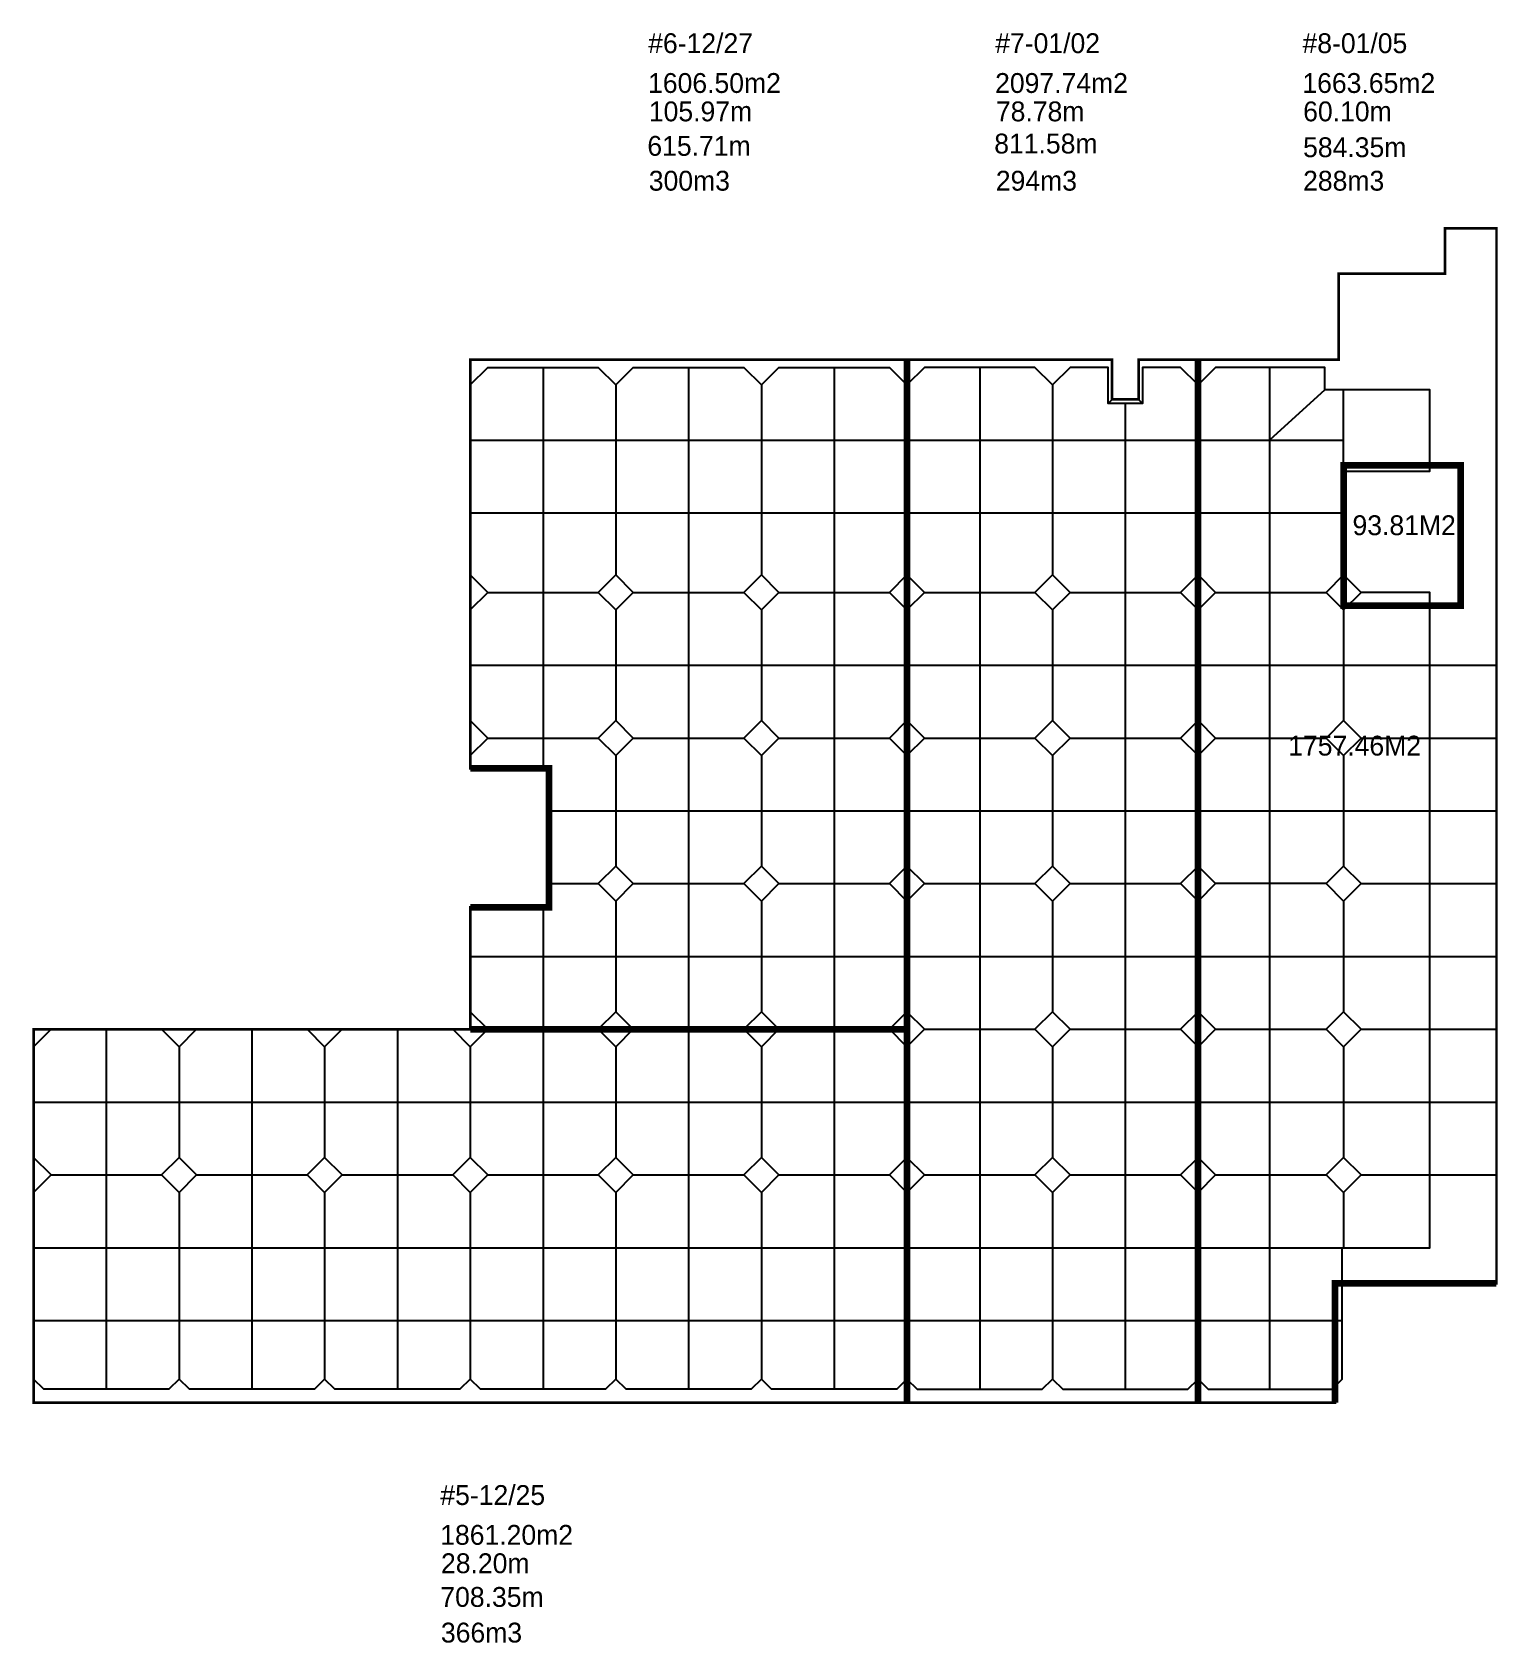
# Model space of a CAD drawing. Header units: millimetres. Extents: x -552870 to 1405794, y -1345622 to 197746.
# Drawn here: x -157770 to -46870, y -1114956 to -993293 of the extents above; entities that cross this region are included whole.
import ezdxf

# ---------------------------------------------------------------- set-up
doc = ezdxf.new("R2010")
doc.units = ezdxf.units.MM
doc.header["$LTSCALE"] = 1000
doc.header["$MEASUREMENT"] = 0
doc.layers.get('0').update_dxf_attribs({"linetype": 'CONTINUOUS'})
doc.styles.add('나눔바른고딕', font='')
doc.styles.get('나눔바른고딕').set_extended_font_data('나눔바른고딕')

msp = doc.modelspace()

# ---------------------------------------------------------------- linework, layer by layer
at = {"color": 2, "ltscale": 10000, "const_width": 200}
for points in [[(-47119.9, -1087806.6), (-47119.9, -1008109.5), (-51004.9, -1008109.5), (-51004.9, -1011524.5), (-59044.9, -1011524.5), (-59044.9, -1018034.5), (-69669.9, -1018034.5), (-69669.9, -1096809.5), (-59319.9, -1096809.5), (-59319.9, -1087809.5), (-47119.9, -1087806.6)], [(-91669.9, -1057609.5), (-91669.9, -1018034.5), (-124669.9, -1018034.5), (-124669.9, -1048909.5), (-118719.9, -1048909.5), (-118719.9, -1059409.5), (-124669.9, -1059409.5), (-124669.9, -1068609.5), (-91669.9, -1068609.5), (-91669.9, -1057609.5)], [(-91669.9, -1018034.5), (-76169.9, -1018034.5), (-76169.9, -1021034.5), (-74169.9, -1021034.5), (-74169.9, -1018034.5), (-69669.9, -1018034.5), (-69669.9, -1096809.5), (-91669.9, -1096809.5), (-91669.9, -1018034.5)], [(-58669.9, -1026009.5), (-58669.9, -1036609.5), (-49819.9, -1036609.5), (-49819.9, -1026009.5), (-58669.9, -1026009.5)], [(-157669.9, -1068609.5), (-157669.9, -1096809.5), (-91669.9, -1096809.5), (-91669.9, -1068609.5), (-157669.9, -1068609.5)]]:
    msp.add_lwpolyline(points, dxfattribs=at)
at = {"color": 1, "ltscale": 10000, "const_width": 500}
for points in [[(-124669.9, -1068609.5), (-91669.9, -1068609.5), (-91669.9, -1018034.5)], [(-69669.9, -1018109.5), (-69669.9, -1096809.5)], [(-124669.9, -1048909.5), (-118719.9, -1048909.5), (-118719.9, -1059409.5), (-124669.9, -1059409.5)], [(-91669.9, -1068609.5), (-91669.9, -1096759.5), (-91669.9, -1096809.5)], [(-47119.9, -1087806.6), (-59319.9, -1087809.5), (-59319.9, -1096809.5)]]:
    msp.add_lwpolyline(points, dxfattribs=at)
at = {"color": 114, "ltscale": 10000, "true_color": 0x139b48}
for points in [[(-124669.9, -1048909.5), (-124669.9, -1047933.7), (-123345.6, -1046609.5), (-124669.9, -1045285.2), (-124669.9, -1036933.7), (-123345.6, -1035609.5), (-124669.9, -1034285.2), (-124669.9, -1019933.7), (-123345.6, -1018609.5), (-114994.2, -1018609.5), (-113669.9, -1019933.7), (-112345.6, -1018609.5), (-103994.2, -1018609.5), (-102669.9, -1019933.7), (-101345.6, -1018609.5), (-92994.2, -1018609.5), (-91669.9, -1019933.7)], [(-119169.9, -1018609.5), (-119169.9, -1048909.5)], [(-108169.9, -1018609.5), (-108169.9, -1068609.5)], [(-97169.9, -1018609.5), (-97169.9, -1068609.5)], [(-69669.9, -1019933.7), (-70994.2, -1018609.5), (-73869.9, -1018609.5), (-73869.9, -1021334.5), (-76469.9, -1021334.5), (-76469.9, -1018609.5), (-79345.6, -1018609.5), (-80669.9, -1019933.7), (-81994.2, -1018609.5), (-90345.6, -1018609.5), (-91669.9, -1019933.7), (-91669.9, -1034285.2), (-90345.6, -1035609.5), (-91669.9, -1036933.7), (-91669.9, -1045285.2), (-90345.6, -1046609.5), (-91669.9, -1047933.7), (-91669.9, -1056285.2), (-90345.6, -1057609.5), (-91669.9, -1058933.7), (-91669.9, -1067285.2), (-90345.6, -1068609.5), (-91669.9, -1069933.7), (-91669.9, -1078285.2), (-90345.6, -1079609.5), (-91669.9, -1080933.7), (-91669.9, -1095035.2), (-90895.6, -1095809.5), (-81444.2, -1095809.5), (-80669.9, -1095035.2), (-79895.6, -1095809.5), (-70444.2, -1095809.5), (-69669.9, -1095035.2)], [(-86169.9, -1018609.5), (-86169.9, -1095809.5)], [(-52144.9, -1057609.5), (-52144.9, -1035609.5), (-57345.6, -1035609.5), (-58669.9, -1034285.2), (-58669.9, -1026459.5), (-52144.9, -1026459.5), (-52144.9, -1020309.5), (-60094.2, -1020309.5), (-60094.2, -1018609.5), (-68345.6, -1018609.5), (-69669.9, -1019933.7), (-69669.9, -1034285.2), (-68345.6, -1035609.5), (-69669.9, -1036933.7), (-69669.9, -1045285.2), (-68345.6, -1046609.5), (-69669.9, -1047933.7), (-69669.9, -1056285.2), (-68345.6, -1057609.5), (-69669.9, -1058933.7), (-69669.9, -1067285.2), (-68345.6, -1068609.5), (-69669.9, -1069933.7), (-69669.9, -1078285.2), (-68345.6, -1079609.5), (-69669.9, -1080933.7), (-69669.9, -1095035.2), (-68895.6, -1095809.5), (-59544.2, -1095809.5), (-58769.9, -1095035.2), (-58769.9, -1085109.5), (-52144.9, -1085109.5), (-52144.9, -1057609.5)], [(-64269.9, -1018609.5), (-64269.9, -1057609.5), (-64269.9, -1095809.5)], [(-113669.9, -1019933.7), (-113669.9, -1034285.2)], [(-102669.9, -1019933.7), (-102669.9, -1034285.2)], [(-80669.9, -1019933.7), (-80669.9, -1034285.2)], [(-60094.2, -1020309.5), (-64269.9, -1024109.5)], [(-58669.9, -1026459.5), (-58669.9, -1020309.5)], [(-76169.9, -1021034.5), (-76469.9, -1021334.5)], [(-75169.9, -1021334.5), (-75169.9, -1095809.5)], [(-74169.9, -1021034.5), (-73869.9, -1021334.5)], [(-124669.9, -1024109.5), (-91669.9, -1024109.5)], [(-91669.9, -1024109.5), (-69669.9, -1024109.5)], [(-69669.9, -1024109.5), (-58669.9, -1024109.5)], [(-124669.9, -1029609.5), (-91669.9, -1029609.5)], [(-91669.9, -1029609.5), (-69669.9, -1029609.5)], [(-69669.9, -1029609.5), (-58669.9, -1029609.5)], [(-113669.9, -1034285.2), (-114994.2, -1035609.5), (-113669.9, -1036933.7), (-112345.6, -1035609.5), (-113669.9, -1034285.2)], [(-102669.9, -1034285.2), (-103994.2, -1035609.5), (-102669.9, -1036933.7), (-101345.6, -1035609.5), (-102669.9, -1034285.2)], [(-91669.9, -1034285.2), (-92994.2, -1035609.5), (-91669.9, -1036933.7)], [(-80669.9, -1034285.2), (-81994.2, -1035609.5), (-80669.9, -1036933.7), (-79345.6, -1035609.5), (-80669.9, -1034285.2)], [(-69669.9, -1034285.2), (-70994.2, -1035609.5), (-69669.9, -1036933.7)], [(-58669.9, -1034285.2), (-59994.2, -1035609.5), (-58669.9, -1036933.7), (-57345.6, -1035609.5)], [(-123345.6, -1035609.5), (-114994.2, -1035609.5)], [(-112345.6, -1035609.5), (-103994.2, -1035609.5)], [(-101345.6, -1035609.5), (-92994.2, -1035609.5)], [(-90345.6, -1035609.5), (-81994.2, -1035609.5)], [(-79345.6, -1035609.5), (-70994.2, -1035609.5)], [(-68345.6, -1035609.5), (-59994.2, -1035609.5)], [(-113669.9, -1036933.7), (-113669.9, -1045285.2)], [(-102669.9, -1036933.7), (-102669.9, -1045285.2)], [(-80669.9, -1036933.7), (-80669.9, -1045285.2)], [(-58669.9, -1036933.7), (-58669.9, -1045285.2)], [(-124669.9, -1041109.5), (-91669.9, -1041109.5)], [(-91669.9, -1041109.5), (-69669.9, -1041109.5)], [(-69669.9, -1041109.5), (-47119.9, -1041109.5)], [(-113669.9, -1045285.2), (-114994.2, -1046609.5), (-113669.9, -1047933.7), (-112345.6, -1046609.5), (-113669.9, -1045285.2)], [(-102669.9, -1045285.2), (-103994.2, -1046609.5), (-102669.9, -1047933.7), (-101345.6, -1046609.5), (-102669.9, -1045285.2)], [(-91669.9, -1045285.2), (-92994.2, -1046609.5), (-91669.9, -1047933.7)], [(-80669.9, -1045285.2), (-81994.2, -1046609.5), (-80669.9, -1047933.7), (-79345.6, -1046609.5), (-80669.9, -1045285.2)], [(-69669.9, -1045285.2), (-70994.2, -1046609.5), (-69669.9, -1047933.7)], [(-58669.9, -1045285.2), (-59994.2, -1046609.5), (-58669.9, -1047933.7), (-57345.6, -1046609.5), (-58669.9, -1045285.2)], [(-123345.6, -1046609.5), (-114994.2, -1046609.5)], [(-112345.6, -1046609.5), (-103994.2, -1046609.5)], [(-101345.6, -1046609.5), (-92994.2, -1046609.5)], [(-90345.6, -1046609.5), (-81994.2, -1046609.5)], [(-79345.6, -1046609.5), (-70994.2, -1046609.5)], [(-68345.6, -1046609.5), (-59994.2, -1046609.5)], [(-57345.6, -1046609.5), (-47119.9, -1046609.5)], [(-113669.9, -1047933.7), (-113669.9, -1056285.2)], [(-102669.9, -1047933.7), (-102669.9, -1056285.2)], [(-80669.9, -1047933.7), (-80669.9, -1056285.2)], [(-58669.9, -1047933.7), (-58669.9, -1056285.2)], [(-118719.9, -1052109.5), (-91669.9, -1052109.5)], [(-91669.9, -1052109.5), (-69669.9, -1052109.5)], [(-69669.9, -1052109.5), (-47119.9, -1052109.5)], [(-113669.9, -1056285.2), (-114994.2, -1057609.5), (-113669.9, -1058933.7), (-112345.6, -1057609.5), (-113669.9, -1056285.2)], [(-102669.9, -1056285.2), (-103994.2, -1057609.5), (-102669.9, -1058933.7), (-101345.6, -1057609.5), (-102669.9, -1056285.2)], [(-91669.9, -1056285.2), (-92994.2, -1057609.5), (-91669.9, -1058933.7)], [(-80669.9, -1056285.2), (-81994.2, -1057609.5), (-80669.9, -1058933.7), (-79345.6, -1057609.5), (-80669.9, -1056285.2)], [(-69669.9, -1056285.2), (-70994.2, -1057609.5), (-69669.9, -1058933.7)], [(-58669.9, -1056285.2), (-59994.2, -1057609.5), (-58669.9, -1058933.7), (-57345.6, -1057609.5), (-58669.9, -1056285.2)], [(-118719.9, -1057609.5), (-114994.2, -1057609.5)], [(-112345.6, -1057609.5), (-103994.2, -1057609.5)], [(-101345.6, -1057609.5), (-92994.2, -1057609.5)], [(-90345.6, -1057609.5), (-81994.2, -1057609.5)], [(-79345.6, -1057609.5), (-70994.2, -1057609.5)], [(-59994.2, -1057609.5), (-68345.6, -1057609.5)], [(-57345.6, -1057609.5), (-47119.9, -1057609.5)], [(-91669.9, -1067285.2), (-92994.2, -1068609.5), (-101345.6, -1068609.5), (-102669.9, -1067285.2), (-103994.2, -1068609.5), (-112345.6, -1068609.5), (-113669.9, -1067285.2), (-114994.2, -1068609.5), (-123345.6, -1068609.5), (-124669.9, -1067285.2), (-124669.9, -1059409.5)], [(-119169.9, -1059409.5), (-119169.9, -1068609.5)], [(-113669.9, -1058933.7), (-113669.9, -1067285.2)], [(-102669.9, -1058933.7), (-102669.9, -1067285.2)], [(-80669.9, -1058933.7), (-80669.9, -1067285.2)], [(-58669.9, -1058933.7), (-58669.9, -1067285.2)], [(-124669.9, -1063109.5), (-91669.9, -1063109.5)], [(-91669.9, -1063109.5), (-69669.9, -1063109.5)], [(-69669.9, -1063109.5), (-47119.9, -1063109.5)], [(-80669.9, -1067285.2), (-81994.2, -1068609.5), (-80669.9, -1069933.7), (-79345.6, -1068609.5), (-80669.9, -1067285.2)], [(-69669.9, -1067285.2), (-70994.2, -1068609.5), (-69669.9, -1069933.7)], [(-58669.9, -1067285.2), (-59994.2, -1068609.5), (-58669.9, -1069933.7), (-57345.6, -1068609.5), (-58669.9, -1067285.2)], [(-91669.9, -1095035.2), (-92444.2, -1095809.5), (-101895.6, -1095809.5), (-102669.9, -1095035.2), (-103444.2, -1095809.5), (-112895.6, -1095809.5), (-113669.9, -1095035.2), (-114444.2, -1095809.5), (-123895.6, -1095809.5), (-124669.9, -1095035.2), (-125444.2, -1095809.5), (-134895.6, -1095809.5), (-135669.9, -1095035.2), (-136444.2, -1095809.5), (-145895.6, -1095809.5), (-146669.9, -1095035.2), (-147444.2, -1095809.5), (-156895.6, -1095809.5), (-157669.9, -1095035.2), (-157669.9, -1080933.7), (-156345.6, -1079609.5), (-157669.9, -1078285.2), (-157669.9, -1069933.7), (-156345.6, -1068609.5), (-147994.2, -1068609.5), (-146669.9, -1069933.7), (-145345.6, -1068609.5), (-136994.2, -1068609.5), (-135669.9, -1069933.7), (-134345.6, -1068609.5), (-125994.2, -1068609.5), (-124669.9, -1069933.7), (-123345.6, -1068609.5)], [(-152169.9, -1068609.5), (-152169.9, -1095809.5)], [(-141169.9, -1068609.5), (-141169.9, -1095809.5)], [(-130169.9, -1068609.5), (-130169.9, -1095809.5)], [(-119169.9, -1068609.5), (-119169.9, -1095809.5)], [(-112345.6, -1068609.5), (-113669.9, -1069933.7), (-114994.2, -1068609.5)], [(-108169.9, -1068609.5), (-108169.9, -1095809.5)], [(-101345.6, -1068609.5), (-102669.9, -1069933.7), (-103994.2, -1068609.5)], [(-97169.9, -1068609.5), (-97169.9, -1095809.5)], [(-91669.9, -1069933.7), (-92994.2, -1068609.5)], [(-90345.6, -1068609.5), (-81994.2, -1068609.5)], [(-79345.6, -1068609.5), (-70994.2, -1068609.5)], [(-68345.6, -1068609.5), (-59994.2, -1068609.5)], [(-57345.6, -1068609.5), (-47119.9, -1068609.5)], [(-146669.9, -1069933.7), (-146669.9, -1078285.2)], [(-135669.9, -1069933.7), (-135669.9, -1078285.2)], [(-124669.9, -1069933.7), (-124669.9, -1078285.2)], [(-113669.9, -1069933.7), (-113669.9, -1078285.2)], [(-102669.9, -1069933.7), (-102669.9, -1078285.2)], [(-80669.9, -1069933.7), (-80669.9, -1078285.2)], [(-58669.9, -1069933.7), (-58669.9, -1078285.2)], [(-157669.9, -1074109.5), (-91669.9, -1074109.5)], [(-91669.9, -1074109.5), (-69669.9, -1074109.5)], [(-69669.9, -1074109.5), (-47119.9, -1074109.5)], [(-146669.9, -1078285.2), (-147994.2, -1079609.5), (-146669.9, -1080933.7), (-145345.6, -1079609.5), (-146669.9, -1078285.2)], [(-135669.9, -1078285.2), (-136994.2, -1079609.5), (-135669.9, -1080933.7), (-134345.6, -1079609.5), (-135669.9, -1078285.2)], [(-124669.9, -1078285.2), (-125994.2, -1079609.5), (-124669.9, -1080933.7), (-123345.6, -1079609.5), (-124669.9, -1078285.2)], [(-113669.9, -1078285.2), (-114994.2, -1079609.5), (-113669.9, -1080933.7), (-112345.6, -1079609.5), (-113669.9, -1078285.2)], [(-102669.9, -1078285.2), (-103994.2, -1079609.5), (-102669.9, -1080933.7), (-101345.6, -1079609.5), (-102669.9, -1078285.2)], [(-91669.9, -1078285.2), (-92994.2, -1079609.5), (-91669.9, -1080933.7)], [(-80669.9, -1078285.2), (-81994.2, -1079609.5), (-80669.9, -1080933.7), (-79345.6, -1079609.5), (-80669.9, -1078285.2)], [(-69669.9, -1078285.2), (-70994.2, -1079609.5), (-69669.9, -1080933.7)], [(-58669.9, -1078285.2), (-59994.2, -1079609.5), (-58669.9, -1080933.7), (-57345.6, -1079609.5), (-58669.9, -1078285.2)], [(-156345.6, -1079609.5), (-147994.2, -1079609.5)], [(-145345.6, -1079609.5), (-136994.2, -1079609.5)], [(-134345.6, -1079609.5), (-125994.2, -1079609.5)], [(-123345.6, -1079609.5), (-114994.2, -1079609.5)], [(-112345.6, -1079609.5), (-103994.2, -1079609.5)], [(-101345.6, -1079609.5), (-92994.2, -1079609.5)], [(-90345.6, -1079609.5), (-81994.2, -1079609.5)], [(-79345.6, -1079609.5), (-70994.2, -1079609.5)], [(-68345.6, -1079609.5), (-59994.2, -1079609.5)], [(-57345.6, -1079609.5), (-47119.9, -1079609.5)], [(-146669.9, -1080933.7), (-146669.9, -1095035.2)], [(-135669.9, -1080933.7), (-135669.9, -1095035.2)], [(-124669.9, -1080933.7), (-124669.9, -1095035.2)], [(-113669.9, -1080933.7), (-113669.9, -1095035.2)], [(-102669.9, -1080933.7), (-102669.9, -1095035.2)], [(-80669.9, -1080933.7), (-80669.9, -1095035.2)], [(-58669.9, -1080933.7), (-58669.9, -1085109.5)], [(-157669.9, -1085109.5), (-91669.9, -1085109.5)], [(-91669.9, -1085109.5), (-69669.9, -1085109.5)], [(-69669.9, -1085109.5), (-58769.9, -1085109.5)], [(-157669.9, -1090609.5), (-91669.9, -1090609.5)], [(-91669.9, -1090609.5), (-69669.9, -1090609.5)], [(-69669.9, -1090609.5), (-58769.9, -1090609.5)]]:
    msp.add_lwpolyline(points, dxfattribs=at)
at = {"color": 1, "ltscale": 10000, "const_width": 500}
msp.add_lwpolyline([(-58669.9, -1026009.5), (-58669.9, -1026459.5), (-58669.9, -1036609.5), (-49819.9, -1036609.5), (-49819.9, -1035609.5), (-49819.9, -1026009.5)], close=True, dxfattribs=at)

# ---------------------------------------------------------------- texts
at = {"ltscale": 10000, "style": '나눔바른고딕'}
for s, p in [('#6-12/27', (-111221.9, -994873.2)), ('#7-01/02', (-84997.4, -994873.2)), ('#8-01/05', (-61778, -994873.2)), ('#5-12/25', (-126928, -1104545.7))]:
    msp.add_text(s, height=1500, dxfattribs=at).set_placement(p)
at = {"color": 2, "ltscale": 10000, "style": '나눔바른고딕'}
for s, p in [('1606.50m2 ', (-111231.9, -997880.8)), ('2097.74m2 ', (-85007.4, -997880.8)), ('1663.65m2 ', (-61788, -997880.8)), ('93.81M2 ', (-58000.6, -1031286)), ('1757.46M2 ', (-62858.3, -1047935.3)), ('1861.20m2 ', (-126938.1, -1107553.3))]:
    msp.add_text(s, height=1500, dxfattribs=at).set_placement(p)
at = {"color": 1, "ltscale": 10000, "style": '나눔바른고딕'}
for s, p in [('105.97m', (-111172.2, -1000025)), ('78.78m', (-84947.7, -1000025)), ('60.10m', (-61728.3, -1000025)), ('28.20m', (-126878.3, -1109697.5))]:
    msp.add_text(s, height=1500, dxfattribs=at).set_placement(p)
at = {"color": 114, "ltscale": 10000, "true_color": 0x139b48, "style": '나눔바른고딕'}
for s, p in [('615.71m', (-111284, -1002628.1)), ('811.58m', (-85072.6, -1002455)), ('584.35m', (-61734.1, -1002732.1)), ('708.35m', (-126928.7, -1112242.4))]:
    msp.add_text(s, height=1500, dxfattribs=at).set_placement(p)
at = {"color": 7, "ltscale": 10000, "style": '나눔바른고딕'}
for s, p in [('300m3', (-111177.8, -1005261.9)), ('294m3', (-84953.3, -1005261.9)), ('288m3', (-61733.9, -1005261.9)), ('366m3', (-126884, -1114934.4))]:
    msp.add_text(s, height=1500, dxfattribs=at).set_placement(p)

doc.saveas('drawing.dxf')
